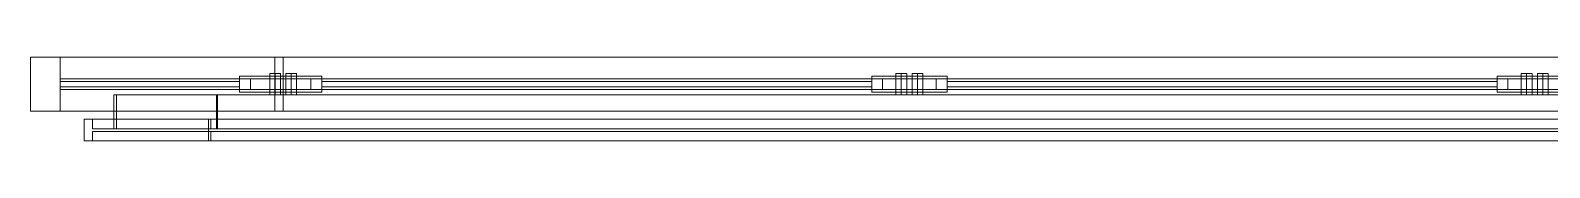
# Model space of a CAD drawing. Header units: millimetres. Extents: x 35540 to 832230, y -10956 to 416550.
# Drawn here: x 136437 to 139257, y 36652 to 36807 of the extents above; entities that cross this region are included whole.
import ezdxf

# ---------------------------------------------------------------- set-up
doc = ezdxf.new("R2010")
doc.units = ezdxf.units.MM
doc.layers.add('A-GENM', color=13, linetype='Continuous', lineweight=5)

# ---------------------------------------------------------------- blocks, each defined once
blk = doc.blocks.new('DLN_G_F STAIR RAILING - DLN_G_F STAIR RAILING-14971087-1_F U_F_A_')
at = {"layer": 'A-GENM'}
for p, q in [((-50, 1925), (50, 1925)), ((-50, 1870), (-50, 1925)), ((50, 1925), (-50, 1925)), ((-50, 1470.9), (-50, 1925)), ((50, 1925), (50, 1870)), ((50, 1925), (50, 1470.9)), ((-10, 1870), (-50, 1870)), ((-50, 1870), (-50, 1455.7)), ((-50, 1870), (50, 1870)), ((-10, 1536.6), (-10, 1870)), ((-10, 1870), (-10, 1536.6)), ((-10, 1516.6), (-10, 1870)), ((-10, 1870), (-10, 1536.6)), ((10, 1870), (-10, 1870)), ((10, 1870), (-10, 1870)), ((-5, 1870), (-5, 1536.6)), ((-5, 1536.6), (-5, 1870)), ((-5, 1870), (5, 1870)), ((5, 1870), (-5, 1870)), ((5, 1870), (-5, 1870)), ((5, 1870), (-5, 1870)), ((5, 1870), (-5, 1870)), ((5, 1870), (5, 1536.6)), ((5, 1536.6), (5, 1870)), ((10, 1536.6), (10, 1870)), ((10, 1870), (10, 1516.6)), ((10, 1536.6), (10, 1870)), ((10, 1870), (10, 1536.6)), ((50, 1870), (10, 1870)), ((50, 1455.7), (50, 1870)), ((-105, 1825), (-65, 1825)), ((-105, 1810), (-105, 1825)), ((-105, 1594.4), (-105, 1825)), ((-105, 1825), (-65, 1825)), ((-87.5, 1810), (-105, 1810)), ((-87.5, 1810), (-105, 1810)), ((-105, 1810), (-105, 1594.4)), ((-87.5, 1765), (-87.5, 1810)), ((-87.5, 1594.4), (-87.5, 1810)), ((-65, 1810), (-82.5, 1810)), ((-82.5, 1810), (-82.5, 1770)), ((-65, 1810), (-82.5, 1810)), ((-82.5, 1810), (-82.5, 1594.4)), ((-65, 1825), (-65, 1810)), ((-65, 1825), (-65, 1594.4)), ((-65, 1594.4), (-65, 1810)), ((-87.5, 1765), (-87.5, 1577.8)), ((-82.5, 1770), (-65, 1770)), ((-82.5, 1770), (-65, 1770)), ((-82.5, 1579.2), (-82.5, 1770)), ((-65, 1765), (-82.5, 1765)), ((-65, 1765), (-82.5, 1765)), ((-65, 1770), (-50, 1770)), ((-65, 1770), (-50, 1770)), ((-50, 1765), (-65, 1765)), ((-50, 1765), (-65, 1765)), ((-50, 1770), (-20, 1770)), ((-50, 1770), (-20, 1770)), ((-20, 1765), (-50, 1765)), ((-20, 1765), (-50, 1765)), ((-20, 1770), (-20, 1765)), ((-20, 1770), (-20, 1579.2)), ((-20, 1579.2), (-20, 1765)), ((-105, -1905.4), (-105, 1594.4)), ((-105, 1594.4), (-65, 1594.4)), ((-87.5, 1590.2), (-105, 1590.2)), ((-105, 1590.2), (-105, -1905.4)), ((-87.5, -1905.4), (-87.5, 1590.2)), ((-65, 1590.2), (-82.5, 1590.2)), ((-82.5, 1590.2), (-82.5, -1905.4)), ((-65, 1594.4), (-65, -1905.4)), ((-65, -1905.4), (-65, 1590.2)), ((-87.5, 1577.8), (-87.5, -1922)), ((-82.5, -1920.6), (-82.5, 1579.2)), ((-82.5, 1579.2), (-65, 1579.2)), ((-65, 1577.8), (-82.5, 1577.8)), ((-65, 1579.2), (-50, 1579.2)), ((-50, 1577.8), (-65, 1577.8)), ((-50, 1579.2), (-20, 1579.2)), ((-20, 1577.8), (-50, 1577.8)), ((-20, 1579.2), (-20, 1480.7)), ((-20, 1480.7), (-20, 1577.8)), ((-15, 1480.7), (-15, 1536.6)), ((-15, 1536.6), (-15, 1480.7)), ((-15, 1480.7), (-15, 1536.6)), ((-15, 1536.6), (-15, 1480.7)), ((-10, 1536.6), (-15, 1536.6)), ((-10, 1536.6), (-15, 1536.6)), ((-10, 1536.6), (-15, 1536.6)), ((-10, 1536.6), (-15, 1536.6)), ((-10, 1516.6), (-10, 1536.6)), ((-10, 1536.6), (-10, 1516.6)), ((-10, 1516.6), (-10, 1536.6)), ((-10, 1536.6), (-10, 1516.6)), ((-10, 1536.6), (-10, 1516.6)), ((-10, 1536.6), (10, 1536.6)), ((5, 1536.6), (-5, 1536.6)), ((5, 1536.6), (-5, 1536.6)), ((5, 1536.6), (-5, 1536.6)), ((10, 1516.6), (10, 1536.6)), ((10, 1536.6), (10, 1516.6)), ((10, 1516.6), (10, 1536.6)), ((10, 1536.6), (10, 1516.6)), ((15, 1536.6), (10, 1536.6)), ((15, 1536.6), (10, 1536.6)), ((15, 1536.6), (10, 1536.6)), ((15, 1536.6), (10, 1536.6)), ((10, 1516.6), (10, 1536.6)), ((15, 1480.7), (15, 1536.6)), ((15, 1536.6), (15, 1480.7)), ((15, 1480.7), (15, 1536.6)), ((15, 1536.6), (15, 1480.7)), ((-10, 1480.7), (-10, 1516.6)), ((-10, 1516.6), (-10, 1480.7)), ((-10, 1480.7), (-10, 1516.6)), ((-10, 1516.6), (-10, 1480.7)), ((10, 1516.6), (-10, 1516.6)), ((10, 1516.6), (-10, 1516.6)), ((10, 1480.7), (10, 1516.6)), ((10, 1516.6), (10, 1480.7)), ((10, 1480.7), (10, 1516.6)), ((10, 1516.6), (10, 1480.7)), ((50, 1470.9), (-50, 1470.9)), ((-50, -2028.9), (-50, 1470.9)), ((-20, 1460.7), (-20, 1480.7)), ((-20, 1480.7), (-20, 1470.9)), ((-20, 1480.7), (20, 1480.7)), ((20, 1480.7), (-20, 1480.7)), ((-20, 1460.7), (-20, 1480.7)), ((-20, 1480.7), (-20, 1460.7)), ((-20, 1470.7), (-20, 1460.7)), ((-20, 1470.7), (20, 1470.7)), ((-15, 1460.7), (-15, 1480.7)), ((-15, 1480.7), (-15, 1460.7)), ((-15, 1460.7), (-15, 1480.7)), ((-15, 1480.7), (-15, 1460.7)), ((-10, 1460.7), (-10, 1480.7)), ((-10, 1480.7), (-10, 1460.7)), ((-10, 1460.7), (-10, 1480.7)), ((-10, 1480.7), (-10, 1460.7)), ((10, 1470.7), (-10, 1470.7)), ((10, 1460.7), (10, 1480.7)), ((10, 1480.7), (10, 1460.7)), ((10, 1460.7), (10, 1480.7)), ((10, 1480.7), (10, 1460.7)), ((15, 1460.7), (15, 1480.7)), ((15, 1480.7), (15, 1460.7)), ((15, 1460.7), (15, 1480.7)), ((15, 1480.7), (15, 1460.7)), ((20, 1470.9), (20, 1480.7)), ((20, 1480.7), (20, 1460.7)), ((20, 1460.7), (20, 1470.7)), ((50, 1470.9), (50, -2028.9)), ((-50, 1455.7), (-50, -2044.1)), ((-50, 1455.7), (50, 1455.7)), ((20, 1460.7), (-20, 1460.7)), ((-20, 1450.7), (-20, 1460.7)), ((-20, 1460.7), (-20, 1450.7)), ((-20, 1430.7), (-20, 1450.7)), ((-20, 1450.7), (-20, 1440.7)), ((20, 1450.7), (-20, 1450.7)), ((-20, 1430.7), (-20, 1450.7)), ((-20, 1450.7), (-20, 1430.7)), ((-20, 1440.7), (-20, 1430.7)), ((20, 1440.7), (-20, 1440.7)), ((-15, 1450.7), (-15, 1460.7)), ((-15, 1460.7), (-15, 1450.7)), ((-15, 1450.7), (-15, 1460.7)), ((-15, 1460.7), (-15, 1450.7)), ((-15, 1430.7), (-15, 1450.7)), ((-15, 1450.7), (-15, 1430.7)), ((-15, 1430.7), (-15, 1450.7)), ((-15, 1450.7), (-15, 1430.7)), ((-10, 1450.7), (-10, 1460.7)), ((-10, 1460.7), (-10, 1450.7)), ((-10, 1450.7), (-10, 1460.7)), ((-10, 1460.7), (-10, 1450.7)), ((-10, 1460.7), (10, 1460.7)), ((-10, 1430.7), (-10, 1450.7)), ((-10, 1450.7), (-10, 1430.7)), ((-10, 1430.7), (-10, 1450.7)), ((-10, 1450.7), (-10, 1430.7)), ((10, 1450.7), (-10, 1450.7)), ((10, 1440.7), (-10, 1440.7)), ((10, 1450.7), (10, 1460.7)), ((10, 1460.7), (10, 1450.7)), ((10, 1450.7), (10, 1460.7)), ((10, 1460.7), (10, 1450.7)), ((10, 1430.7), (10, 1450.7)), ((10, 1450.7), (10, 1430.7)), ((10, 1430.7), (10, 1450.7)), ((10, 1450.7), (10, 1430.7)), ((15, 1450.7), (15, 1460.7)), ((15, 1460.7), (15, 1450.7)), ((15, 1450.7), (15, 1460.7)), ((15, 1460.7), (15, 1450.7)), ((15, 1430.7), (15, 1450.7)), ((15, 1450.7), (15, 1430.7)), ((15, 1430.7), (15, 1450.7)), ((15, 1450.7), (15, 1430.7)), ((20, 1440.7), (20, 1450.7)), ((20, 1450.7), (20, 1430.7)), ((20, 1430.7), (20, 1440.7)), ((50, -2044.1), (50, 1455.7)), ((-20, 1430.7), (20, 1430.7)), ((20, 1430.7), (-20, 1430.7)), ((-20, 318.1), (-20, 1430.7)), ((-20, 1430.7), (-20, 318.1)), ((-15, 1384.1), (-15, 1430.7)), ((-15, 1430.7), (-15, 1384.1)), ((-15, 1384.1), (-15, 1430.7)), ((-15, 1430.7), (-15, 1384.1)), ((-10, 1404.1), (-10, 1430.7)), ((-10, 1430.7), (-10, 1404.1)), ((-10, 1404.1), (-10, 1430.7)), ((-10, 1430.7), (-10, 1404.1)), ((10, 1404.1), (10, 1430.7)), ((10, 1430.7), (10, 1404.1)), ((10, 1404.1), (10, 1430.7)), ((10, 1430.7), (10, 1404.1)), ((15, 1384.1), (15, 1430.7)), ((15, 1430.7), (15, 1384.1)), ((15, 1384.1), (15, 1430.7)), ((15, 1430.7), (15, 1384.1)), ((-15, 1384.1), (-10, 1384.1)), ((-10, 1384.1), (-15, 1384.1)), ((-15, 1384.1), (-10, 1384.1)), ((-10, 1384.1), (-15, 1384.1)), ((-10, 1384.1), (-10, 1404.1)), ((-10, 1404.1), (-10, 1384.1)), ((-10, 1384.1), (-10, 1404.1)), ((-10, 1404.1), (-10, 1384.1)), ((-10, 343.1), (-10, 1404.1)), ((-10, 1404.1), (-10, 1384.1)), ((-10, 1404.1), (10, 1404.1)), ((10, 1404.1), (-10, 1404.1)), ((-10, 1384.1), (-10, 363.1)), ((-10, 1384.1), (-10, 363.1)), ((-10, 363.1), (-10, 1384.1)), ((10, 1384.1), (-10, 1384.1)), ((-5, 1384.1), (-5, 363.1)), ((-5, 363.1), (-5, 1384.1)), ((-5, 1384.1), (5, 1384.1)), ((5, 1384.1), (-5, 1384.1)), ((5, 1384.1), (-5, 1384.1)), ((5, 1384.1), (5, 363.1)), ((5, 363.1), (5, 1384.1)), ((10, 1384.1), (10, 1404.1)), ((10, 1404.1), (10, 1384.1)), ((10, 1384.1), (10, 1404.1)), ((10, 1404.1), (10, 1384.1)), ((10, 1384.1), (10, 1404.1)), ((10, 1404.1), (10, 343.1)), ((10, 1384.1), (15, 1384.1)), ((15, 1384.1), (10, 1384.1)), ((10, 1384.1), (15, 1384.1)), ((15, 1384.1), (10, 1384.1)), ((10, 363.1), (10, 1384.1)), ((10, 1384.1), (10, 363.1)), ((10, 363.1), (10, 1384.1)), ((-15, 318.1), (-15, 363.1)), ((-15, 363.1), (-15, 318.1)), ((-15, 318.1), (-15, 363.1)), ((-15, 363.1), (-15, 318.1)), ((-10, 363.1), (-15, 363.1)), ((-10, 363.1), (-15, 363.1)), ((-10, 363.1), (-15, 363.1)), ((-10, 363.1), (-15, 363.1)), ((-10, 343.1), (-10, 363.1)), ((-10, 363.1), (-10, 343.1)), ((-10, 343.1), (-10, 363.1)), ((-10, 363.1), (-10, 343.1)), ((-10, 363.1), (-10, 343.1)), ((10, 363.1), (-10, 363.1)), ((-10, 318.1), (-10, 343.1)), ((-10, 343.1), (-10, 318.1)), ((-10, 318.1), (-10, 343.1)), ((-10, 343.1), (-10, 318.1)), ((-10, 343.1), (10, 343.1)), ((10, 343.1), (-10, 343.1)), ((5, 363.1), (-5, 363.1)), ((5, 363.1), (-5, 363.1)), ((-5, 363.1), (5, 363.1)), ((10, 343.1), (10, 363.1)), ((10, 363.1), (10, 343.1)), ((10, 343.1), (10, 363.1)), ((10, 363.1), (10, 343.1)), ((15, 363.1), (10, 363.1)), ((15, 363.1), (10, 363.1)), ((15, 363.1), (10, 363.1)), ((15, 363.1), (10, 363.1)), ((10, 343.1), (10, 363.1)), ((10, 318.1), (10, 343.1)), ((10, 343.1), (10, 318.1)), ((10, 318.1), (10, 343.1)), ((10, 343.1), (10, 318.1)), ((15, 318.1), (15, 363.1)), ((15, 363.1), (15, 318.1)), ((15, 318.1), (15, 363.1)), ((15, 363.1), (15, 318.1)), ((-20, 298.1), (-20, 318.1)), ((-20, 318.1), (-20, 308.1)), ((20, 318.1), (-20, 318.1)), ((20, 318.1), (-20, 318.1)), ((-20, 298.1), (-20, 318.1)), ((-20, 318.1), (-20, 298.1)), ((-15, 298.1), (-15, 318.1)), ((-15, 318.1), (-15, 298.1)), ((-15, 298.1), (-15, 318.1)), ((-15, 318.1), (-15, 298.1)), ((-10, 298.1), (-10, 318.1)), ((-10, 318.1), (-10, 298.1)), ((-10, 298.1), (-10, 318.1)), ((-10, 318.1), (-10, 298.1)), ((10, 298.1), (10, 318.1)), ((10, 318.1), (10, 298.1)), ((10, 298.1), (10, 318.1)), ((10, 318.1), (10, 298.1)), ((15, 298.1), (15, 318.1)), ((15, 318.1), (15, 298.1)), ((15, 298.1), (15, 318.1)), ((15, 318.1), (15, 298.1)), ((20, 308.1), (20, 318.1)), ((20, 318.1), (20, 298.1)), ((-20, 308.1), (-20, 298.1)), ((-20, 308.1), (20, 308.1)), ((20, 298.1), (-20, 298.1)), ((-20, 288.1), (-20, 298.1)), ((-20, 298.1), (-20, 288.1)), ((-20, 268.1), (-20, 288.1)), ((-20, 288.1), (-20, 278.1)), ((20, 288.1), (-20, 288.1)), ((-20, 268.1), (-20, 288.1)), ((-20, 288.1), (-20, 268.1)), ((-15, 288.1), (-15, 298.1)), ((-15, 298.1), (-15, 288.1)), ((-15, 288.1), (-15, 298.1)), ((-15, 298.1), (-15, 288.1)), ((-15, 268.1), (-15, 288.1)), ((-15, 288.1), (-15, 268.1)), ((-15, 268.1), (-15, 288.1)), ((-15, 288.1), (-15, 268.1)), ((10, 308.1), (-10, 308.1)), ((-10, 288.1), (-10, 298.1)), ((-10, 298.1), (-10, 288.1)), ((-10, 288.1), (-10, 298.1)), ((-10, 298.1), (-10, 288.1)), ((-10, 298.1), (10, 298.1)), ((-10, 268.1), (-10, 288.1)), ((-10, 288.1), (-10, 268.1)), ((-10, 268.1), (-10, 288.1)), ((-10, 288.1), (-10, 268.1)), ((10, 288.1), (-10, 288.1)), ((10, 288.1), (10, 298.1)), ((10, 298.1), (10, 288.1)), ((10, 288.1), (10, 298.1)), ((10, 298.1), (10, 288.1)), ((10, 268.1), (10, 288.1)), ((10, 288.1), (10, 268.1)), ((10, 268.1), (10, 288.1)), ((10, 288.1), (10, 268.1)), ((15, 288.1), (15, 298.1)), ((15, 298.1), (15, 288.1)), ((15, 288.1), (15, 298.1)), ((15, 298.1), (15, 288.1)), ((15, 268.1), (15, 288.1)), ((15, 288.1), (15, 268.1)), ((15, 268.1), (15, 288.1)), ((15, 288.1), (15, 268.1)), ((20, 298.1), (20, 308.1)), ((20, 278.1), (20, 288.1)), ((20, 288.1), (20, 268.1)), ((-20, 278.1), (-20, 268.1)), ((20, 278.1), (-20, 278.1)), ((-20, 268.1), (20, 268.1)), ((20, 268.1), (-20, 268.1)), ((-20, -842.9), (-20, 268.1)), ((-20, 268.1), (-20, -842.9)), ((-15, 223.1), (-15, 268.1)), ((-15, 268.1), (-15, 223.1)), ((-15, 223.1), (-15, 268.1)), ((-15, 268.1), (-15, 223.1)), ((10, 278.1), (-10, 278.1)), ((-10, 243.1), (-10, 268.1)), ((-10, 268.1), (-10, 243.1)), ((-10, 243.1), (-10, 268.1)), ((-10, 268.1), (-10, 243.1)), ((10, 243.1), (10, 268.1)), ((10, 268.1), (10, 243.1)), ((10, 243.1), (10, 268.1)), ((10, 268.1), (10, 243.1)), ((15, 223.1), (15, 268.1)), ((15, 268.1), (15, 223.1)), ((15, 223.1), (15, 268.1)), ((15, 268.1), (15, 223.1)), ((20, 268.1), (20, 278.1)), ((-10, 223.1), (-10, 243.1)), ((-10, 243.1), (-10, 223.1)), ((-10, 223.1), (-10, 243.1)), ((-10, 243.1), (-10, 223.1)), ((-10, -817.9), (-10, 243.1)), ((-10, 243.1), (-10, 223.1)), ((-10, 243.1), (10, 243.1)), ((10, 243.1), (-10, 243.1)), ((10, 223.1), (10, 243.1)), ((10, 243.1), (10, 223.1)), ((10, 223.1), (10, 243.1)), ((10, 243.1), (10, 223.1)), ((10, 223.1), (10, 243.1)), ((10, 243.1), (10, -817.9)), ((-15, 223.1), (-10, 223.1)), ((-10, 223.1), (-15, 223.1)), ((-15, 223.1), (-10, 223.1)), ((-10, 223.1), (-15, 223.1)), ((-10, 223.1), (-10, -797.9)), ((-10, -797.9), (-10, 223.1)), ((-10, 223.1), (-10, -797.9)), ((-10, 223.1), (10, 223.1)), ((-5, 223.1), (-5, -797.9)), ((-5, -797.9), (-5, 223.1)), ((-5, 223.1), (5, 223.1)), ((5, 223.1), (-5, 223.1)), ((5, 223.1), (-5, 223.1)), ((5, 223.1), (5, -797.9)), ((5, -797.9), (5, 223.1)), ((10, 223.1), (15, 223.1)), ((15, 223.1), (10, 223.1)), ((10, 223.1), (15, 223.1)), ((15, 223.1), (10, 223.1)), ((10, -797.9), (10, 223.1)), ((10, -797.9), (10, 223.1)), ((10, 223.1), (10, -797.9)), ((-15, -842.9), (-15, -797.9)), ((-15, -797.9), (-15, -842.9)), ((-15, -842.9), (-15, -797.9)), ((-15, -797.9), (-15, -842.9)), ((-10, -797.9), (-15, -797.9)), ((-10, -797.9), (-15, -797.9)), ((-10, -797.9), (-15, -797.9)), ((-10, -797.9), (-15, -797.9)), ((-10, -817.9), (-10, -797.9)), ((-10, -797.9), (-10, -817.9)), ((-10, -817.9), (-10, -797.9)), ((-10, -797.9), (-10, -817.9)), ((-10, -797.9), (-10, -817.9)), ((10, -797.9), (-10, -797.9)), ((-10, -842.9), (-10, -817.9)), ((-10, -817.9), (-10, -842.9)), ((-10, -842.9), (-10, -817.9)), ((-10, -817.9), (-10, -842.9)), ((-10, -817.9), (10, -817.9)), ((10, -817.9), (-10, -817.9)), ((5, -797.9), (-5, -797.9)), ((5, -797.9), (-5, -797.9)), ((-5, -797.9), (5, -797.9)), ((10, -817.9), (10, -797.9)), ((10, -797.9), (10, -817.9)), ((10, -817.9), (10, -797.9)), ((10, -797.9), (10, -817.9)), ((15, -797.9), (10, -797.9)), ((15, -797.9), (10, -797.9)), ((15, -797.9), (10, -797.9)), ((15, -797.9), (10, -797.9)), ((10, -817.9), (10, -797.9)), ((10, -842.9), (10, -817.9)), ((10, -817.9), (10, -842.9)), ((10, -842.9), (10, -817.9)), ((10, -817.9), (10, -842.9)), ((15, -842.9), (15, -797.9)), ((15, -797.9), (15, -842.9)), ((15, -842.9), (15, -797.9)), ((15, -797.9), (15, -842.9)), ((-20, -862.9), (-20, -842.9)), ((-20, -842.9), (-20, -852.9)), ((20, -842.9), (-20, -842.9)), ((20, -842.9), (-20, -842.9)), ((-20, -862.9), (-20, -842.9)), ((-20, -842.9), (-20, -862.9)), ((-15, -862.9), (-15, -842.9)), ((-15, -842.9), (-15, -862.9)), ((-15, -862.9), (-15, -842.9)), ((-15, -842.9), (-15, -862.9)), ((-10, -862.9), (-10, -842.9)), ((-10, -842.9), (-10, -862.9)), ((-10, -862.9), (-10, -842.9)), ((-10, -842.9), (-10, -862.9)), ((10, -862.9), (10, -842.9)), ((10, -842.9), (10, -862.9)), ((10, -862.9), (10, -842.9)), ((10, -842.9), (10, -862.9)), ((15, -862.9), (15, -842.9)), ((15, -842.9), (15, -862.9)), ((15, -862.9), (15, -842.9)), ((15, -842.9), (15, -862.9)), ((20, -852.9), (20, -842.9)), ((20, -842.9), (20, -862.9)), ((-20, -852.9), (-20, -862.9)), ((-20, -852.9), (20, -852.9)), ((20, -862.9), (-20, -862.9)), ((-20, -872.9), (-20, -862.9)), ((-20, -862.9), (-20, -872.9)), ((-20, -892.9), (-20, -872.9)), ((-20, -872.9), (-20, -882.9)), ((20, -872.9), (-20, -872.9)), ((-20, -892.9), (-20, -872.9)), ((-20, -872.9), (-20, -892.9)), ((-15, -872.9), (-15, -862.9)), ((-15, -862.9), (-15, -872.9)), ((-15, -872.9), (-15, -862.9)), ((-15, -862.9), (-15, -872.9)), ((-15, -892.9), (-15, -872.9)), ((-15, -872.9), (-15, -892.9)), ((-15, -892.9), (-15, -872.9)), ((-15, -872.9), (-15, -892.9)), ((10, -852.9), (-10, -852.9)), ((-10, -872.9), (-10, -862.9)), ((-10, -862.9), (-10, -872.9)), ((-10, -872.9), (-10, -862.9)), ((-10, -862.9), (-10, -872.9)), ((-10, -862.9), (10, -862.9)), ((-10, -892.9), (-10, -872.9)), ((-10, -872.9), (-10, -892.9)), ((-10, -892.9), (-10, -872.9)), ((-10, -872.9), (-10, -892.9)), ((10, -872.9), (-10, -872.9)), ((10, -872.9), (10, -862.9)), ((10, -862.9), (10, -872.9)), ((10, -872.9), (10, -862.9)), ((10, -862.9), (10, -872.9)), ((10, -892.9), (10, -872.9)), ((10, -872.9), (10, -892.9)), ((10, -892.9), (10, -872.9)), ((10, -872.9), (10, -892.9)), ((15, -872.9), (15, -862.9)), ((15, -862.9), (15, -872.9)), ((15, -872.9), (15, -862.9)), ((15, -862.9), (15, -872.9)), ((15, -892.9), (15, -872.9)), ((15, -872.9), (15, -892.9)), ((15, -892.9), (15, -872.9)), ((15, -872.9), (15, -892.9)), ((20, -862.9), (20, -852.9)), ((20, -882.9), (20, -872.9)), ((20, -872.9), (20, -892.9)), ((-20, -882.9), (-20, -892.9)), ((20, -882.9), (-20, -882.9)), ((-20, -892.9), (20, -892.9)), ((20, -892.9), (-20, -892.9)), ((-20, -1920.6), (-20, -892.9)), ((-20, -892.9), (-20, -1920.6)), ((-15, -937.9), (-15, -892.9)), ((-15, -892.9), (-15, -937.9)), ((-15, -937.9), (-15, -892.9)), ((-15, -892.9), (-15, -937.9)), ((10, -882.9), (-10, -882.9)), ((-10, -917.9), (-10, -892.9)), ((-10, -892.9), (-10, -917.9)), ((-10, -917.9), (-10, -892.9)), ((-10, -892.9), (-10, -917.9)), ((10, -917.9), (10, -892.9)), ((10, -892.9), (10, -917.9)), ((10, -917.9), (10, -892.9)), ((10, -892.9), (10, -917.9)), ((15, -937.9), (15, -892.9)), ((15, -892.9), (15, -937.9)), ((15, -937.9), (15, -892.9)), ((15, -892.9), (15, -937.9)), ((20, -892.9), (20, -882.9))]:
    blk.add_line(p, q, dxfattribs=at)

msp = doc.modelspace()

# ---------------------------------------------------------------- block references
at = {"layer": 'A-GENM', "rotation": 89.99999999999966}
msp.add_blockref('DLN_G_F STAIR RAILING - DLN_G_F STAIR RAILING-14971087-1_F U_F_A_', (138361.6, 36757.5), dxfattribs=at)

doc.saveas('drawing.dxf')
